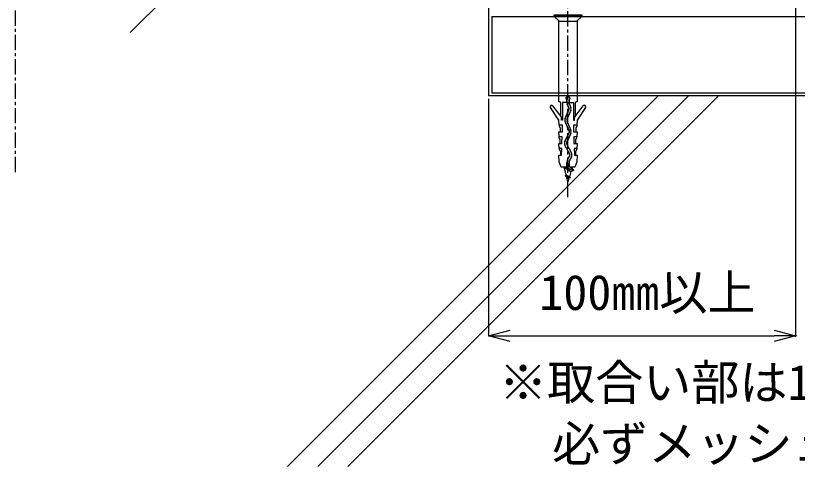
# Model space of a CAD drawing. Units: millimetres on the paper, with parts at other scales. Extents: x -210 to 1470, y -148 to 1040.
# Drawn here: x 644.3 to 900.5, y 66.1 to 213.8 of the extents above; entities that cross this region are included whole.
import ezdxf
from ezdxf.enums import TextEntityAlignment as Align

# ---------------------------------------------------------------- set-up
doc = ezdxf.new("R2010")
doc.units = ezdxf.units.MM
doc.header["$PDMODE"] = 32
doc.header["$PDSIZE"] = 0.5
doc.linetypes.add('CHAIN1', pattern=[8, 5, -1, 1, -1])
for name, color, linetype in [('0-0_0', 7, 'Continuous'), ('0-3_中心線', 1, 'CHAIN1'), ('0-8_寸法線', 7, 'Continuous'), ('0-9_文字', 5, 'Continuous'), ('0-A_断熱材', 2, 'Continuous'), ('0-E_躯体', 7, 'Continuous'), ('1-2_部材(ﾋﾞｽ類)', 7, 'Continuous')]:
    doc.layers.add(name, color=color, linetype=linetype)
doc.styles.add('MS Gothic', font='')
doc.styles.get('MS Gothic').set_extended_font_data('MS Gothic')

# ---------------------------------------------------------------- blocks, each defined once
blk = doc.blocks.new('_Open30')
at = {"layer": '0-0_0'}
blk.add_line((0, 0), (-1, 0), dxfattribs=at)
blk.add_lwpolyline([(-1, 0.2679), (0, 0), (-1, -0.2679)], dxfattribs=at)

msp = doc.modelspace()

# ---------------------------------------------------------------- linework, layer by layer
at = {"layer": '0-3_中心線'}
for p, q in [((644.298, 162.543), (644.298, 781.961)), ((825.298, 154.319), (825.298, 223.855))]:
    msp.add_line(p, q, dxfattribs=at)
at = {"layer": '0-8_寸法線'}
for p, q in [((899.834, 219.543), (899.834, 108.876)), ((799.298, 186.543), (799.298, 108.876)), ((806.298, 108.876), (892.834, 108.876))]:
    msp.add_line(p, q, dxfattribs=at)
msp.add_point((899.834, 108.876), dxfattribs=at)
at = {"layer": '0-A_断熱材'}
msp.add_line((800.298, 213.543), (999.298, 213.543), dxfattribs=at)
msp.add_lwpolyline([(800.298, 213.543), (800.298, 188.543), (999.298, 188.543)], dxfattribs=at)
at = {"layer": '0-E_躯体'}
for p, q in [((799.298, 347.543), (799.298, 187.543)), ((681.798, 208.276), (799.298, 325.776)), ((733.382, 66.069), (854.856, 187.543)), ((743.282, 66.069), (864.756, 187.543)), ((753.181, 66.069), (874.655, 187.543)), ((999.298, 187.543), (799.298, 187.543))]:
    msp.add_line(p, q, dxfattribs=at)
at = {"layer": '1-2_部材(ﾋﾞｽ類)'}
for p, q in [((829.795, 213.543), (820.8, 213.543)), ((822.298, 212.028), (828.298, 212.028)), ((824.949, 185.325), (824.949, 186.116)), ((824.982, 185.325), (824.982, 186.135)), ((825.634, 183.332), (825.054, 184.783)), ((825.665, 183.344), (825.094, 184.772)), ((825.613, 186.135), (825.613, 185.325)), ((825.646, 186.116), (825.646, 185.325)), ((825.67, 185.029), (826.25, 183.579)), ((825.712, 185.014), (826.281, 183.59)), ((824.363, 180.074), (825.63, 183.027)), ((824.393, 180.061), (825.661, 183.014)), ((826.228, 182.737), (824.88, 179.83)), ((826.258, 182.723), (824.91, 179.816)), ((823.118, 180.54), (822.92, 180.798)), ((824.873, 179.344), (826.241, 176.145)), ((824.903, 179.357), (826.271, 176.158)), ((827.477, 180.54), (827.675, 180.798)), ((825.73, 175.924), (824.359, 179.091)), ((825.761, 175.938), (824.39, 179.104)), ((824.272, 172.542), (825.724, 175.564)), ((824.306, 172.536), (825.754, 175.55)), ((826.233, 175.292), (824.854, 172.228)), ((826.263, 175.278), (824.884, 172.214)), ((824.921, 171.645), (826.469, 168.722)), ((825.857, 168.413), (824.271, 171.382)), ((825.886, 168.429), (824.3, 171.397)), ((824.893, 171.628), (826.44, 168.706)), ((825.123, 166.553), (825.851, 167.87)), ((825.152, 166.537), (825.88, 167.854)), ((826.439, 167.588), (825.714, 166.22)), ((826.468, 167.572), (825.743, 166.205)), ((824.005, 164.145), (826.214, 162.74)), ((824.125, 164.145), (827.135, 163.093)), ((824.411, 164.145), (827.135, 163.193)), ((824.941, 165.847), (824.975, 165.847)), ((824.961, 164.145), (824.941, 165.847)), ((825.621, 165.847), (825.654, 165.847)), ((825.654, 165.847), (825.634, 164.145)), ((826.591, 164.145), (826.505, 163.824)), ((824.664, 161.683), (825.756, 161.03)), ((824.349, 161.368), (825.989, 160.796)), ((824.349, 161.268), (825.989, 160.696)), ((824.824, 161.086), (825.63, 160.558))]:
    msp.add_line(p, q, dxfattribs=at)
for points in [[(822.257, 212.086), (820.8, 213.543), (820.8, 214.145), (829.795, 214.145), (829.795, 213.543), (828.338, 212.086)], [(822.755, 185.49), (822.547, 185.537), (822.476, 185.572), (822.405, 185.572), (822.333, 185.608), (822.316, 185.608), (822.316, 211.945)], [(828.28, 211.945), (828.28, 185.608), (828.262, 185.608), (828.191, 185.572), (828.12, 185.572), (828.049, 185.537), (827.84, 185.49)], [(820.272, 184.264), (822.92, 180.798), (822.92, 185.288)], [(824.949, 185.396), (823.453, 185.396), (823.453, 179.533), (823.187, 179.533), (823.187, 180.286)], [(825.646, 185.396), (827.142, 185.396), (827.142, 179.533), (827.409, 179.533), (827.409, 180.286)], [(827.675, 185.288), (827.675, 180.798), (830.323, 184.264)], [(831.046, 183.731), (828.298, 179.534), (828.209, 177.934), (827.142, 177.934), (827.142, 175.711), (828.298, 175.711), (828.209, 174.094), (827.195, 174.094), (827.267, 171.889), (828.298, 171.889), (828.209, 170.271), (827.338, 170.271), (827.409, 168.049), (828.298, 168.049), (828.19, 165.909), (827.548, 164.145), (823.048, 164.145), (822.406, 165.909), (822.298, 168.049), (823.187, 168.049), (823.258, 170.271), (822.387, 170.271), (822.298, 171.889), (823.329, 171.889), (823.4, 174.094), (822.387, 174.094), (822.298, 175.711), (823.453, 175.711), (823.453, 177.934), (822.387, 177.934), (822.298, 179.534), (819.549, 183.731)], [(822.387, 177.934), (822.387, 177.685), (822.689, 176.92), (822.724, 175.711)], [(828.209, 177.934), (828.209, 177.685), (827.907, 176.92), (827.871, 175.711)], [(822.778, 171.889), (822.76, 173.098), (822.387, 173.898), (822.387, 174.094)], [(827.818, 171.889), (827.835, 173.098), (828.209, 173.898), (828.209, 174.094)], [(822.387, 170.271), (822.387, 170.094), (822.831, 169.258), (822.849, 168.049)], [(828.209, 170.271), (828.209, 170.094), (827.764, 169.258), (827.747, 168.049)], [(826.083, 164.145), (826.505, 163.824), (827.135, 163.193), (827.135, 163.093), (826.214, 162.74), (825.756, 161.03), (825.989, 160.796), (825.989, 160.696), (825.63, 160.558), (825.298, 159.319), (824.824, 161.086), (824.349, 161.268), (824.349, 161.368), (824.664, 161.683), (824.005, 164.145)], [(825.621, 164.145), (825.621, 165.122), (824.975, 165.122), (824.975, 164.145)]]:
    msp.add_lwpolyline(points, dxfattribs=at)
for centre, radius, start, end in [((822.116, 211.945), 0.2, 0, 45), ((828.48, 211.945), 0.2, 135, 180), ((825.298, 186.704), 0.683, 300.64443, 239.35557), ((825.298, 186.704), 0.65, 298.99242, 241.00758), ((819.915, 183.991), 0.449, 37.38183, 215.39037), ((822.713, 185.288), 0.207, 0, 78.37519), ((826.409, 185.325), 1.46, 180, 201.80677), ((826.409, 185.325), 1.427, 180, 202.80926), ((826.409, 185.325), 0.796, 180, 201.80677), ((826.409, 185.325), 0.763, 180, 204.02488), ((827.882, 185.288), 0.207, 101.62481, 180), ((830.68, 183.991), 0.449, 324.60963, 142.61817), ((825.265, 183.184), 0.398, 336.76335, 21.80677), ((825.265, 183.184), 0.431, 336.76335, 21.79863), ((825.265, 183.184), 1.062, 335.12729, 21.82813), ((825.265, 183.184), 1.095, 335.12729, 21.7854), ((822.687, 180.286), 0.5, 0, 30.42714), ((825.486, 179.578), 1.228, 156.1713, 203.41182), ((825.486, 179.578), 1.194, 156.1713, 203.41182), ((825.422, 179.578), 0.597, 155.12729, 203.15958), ((825.422, 179.578), 0.564, 155.12729, 203.15958), ((827.909, 180.286), 0.5, 149.57286, 180), ((825.335, 175.751), 0.431, 334.33266, 23.72188), ((825.335, 175.751), 0.465, 334.33266, 23.72188), ((825.265, 175.728), 1.062, 335.77806, 23.15958), ((825.265, 175.728), 1.095, 335.77806, 23.15958), ((825.353, 171.961), 1.228, 151.72501, 208.14051), ((825.353, 171.961), 1.194, 151.21205, 208.14075), ((825.388, 171.961), 0.597, 153.40833, 213.92435), ((825.388, 171.961), 0.564, 153.33961, 214.09914), ((826.401, 165.847), 1.46, 151.08802, 180), ((826.401, 165.847), 1.427, 151.08803, 180), ((825.36, 168.148), 0.564, 330.56891, 28.12344), ((825.36, 168.148), 0.597, 330.58068, 28.12344), ((825.384, 168.148), 1.194, 332.04844, 27.90101), ((825.384, 168.148), 1.228, 332.04844, 27.90101), ((826.417, 165.847), 0.796, 152.04844, 180), ((826.417, 165.847), 0.763, 152.04844, 180)]:
    msp.add_arc(centre, radius, start, end, dxfattribs=at)

# ---------------------------------------------------------------- block references
at = {"layer": '0-8_寸法線', "xscale": 7, "yscale": 7, "rotation": 180}
msp.add_blockref('_Open30', (799.298, 108.876), dxfattribs=at)
at = {"layer": '0-8_寸法線', "xscale": 7, "yscale": 7}
msp.add_blockref('_Open30', (899.834, 108.876), dxfattribs=at)

# ---------------------------------------------------------------- texts
at = {"layer": '0-8_寸法線', "style": 'MS Gothic'}
msp.add_text('100㎜以上', height=11.55, dxfattribs=at).set_placement((815.911, 113.876), align=Align.BOTTOM_LEFT)
at = {"layer": '0-9_文字', "color": 7, "style": 'MS Gothic'}
for s, p in [('※取合い部は100㎜程度ラップし', (802.701, 84.373)), ('必ずメッシュ補強のこと。', (820.092, 64.312))]:
    msp.add_text(s, height=11.55, dxfattribs=at).set_placement(p, align=Align.BOTTOM_LEFT)

doc.saveas('drawing.dxf')
